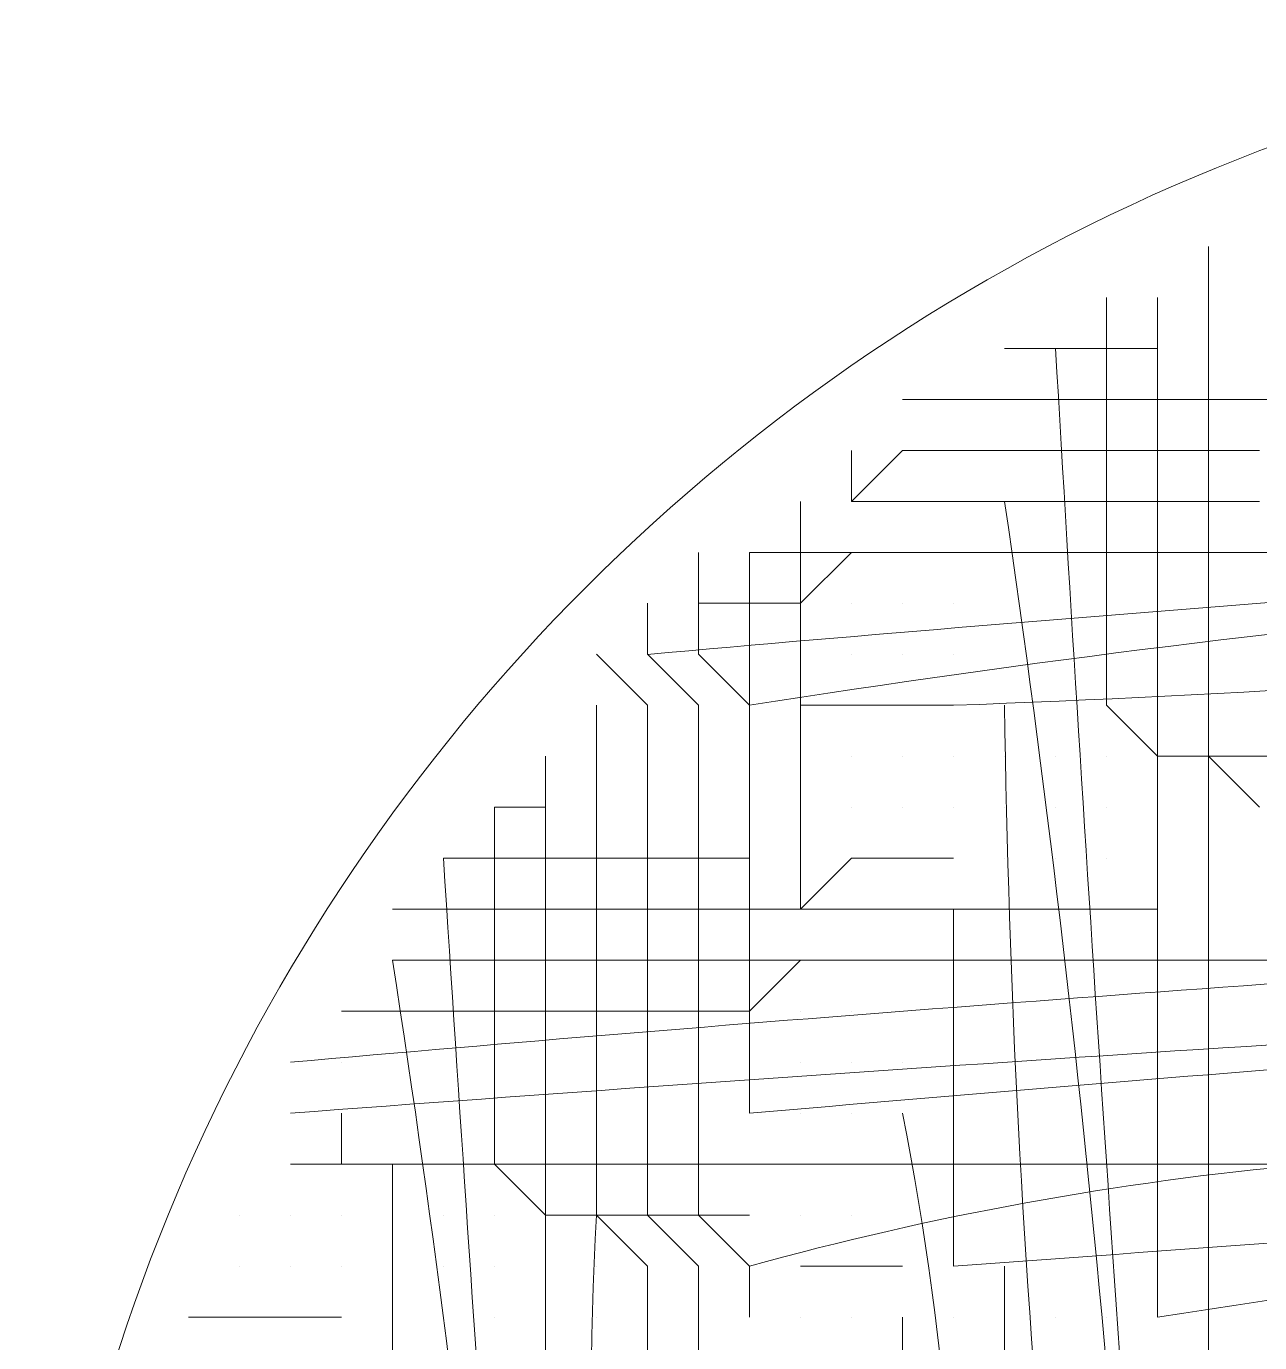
# Model space of a CAD drawing. Header units: centimetres. Extents: x -1638 to 1136, y -35 to 948.
# Drawn here: x -1097.146 to -1094.463, y 443.781 to 446.647 of the extents above; entities that cross this region are included whole.
import ezdxf

# ---------------------------------------------------------------- set-up
doc = ezdxf.new("R2010")
doc.units = ezdxf.units.CM
doc.layers.add('PDF _Attente électrique', color=1, linetype='Continuous')

# ---------------------------------------------------------------- blocks, each defined once
blk = doc.blocks.new('Attente électrique pour éclairage indirect')
at = {"layer": 'PDF _Attente électrique', "lineweight": 0}
for points in [[(-0.5797, 2.5964), (-0.6232, 2.6399), (-0.6232, 2.6834), (-0.6232, 2.7269), (-0.6232, 2.7704), (-0.6232, 2.8139), (-0.6232, 2.8574), (-0.6232, 2.9009), (-0.6232, 2.9444), (-0.6232, 2.9879), (-0.6232, 3.0314), (-0.6232, 3.0749)], [(-0.7102, 3.0314), (-0.7102, 3.0314)], [(-0.6667, 3.0314), (-0.6667, 3.0314)], [(-0.6667, 3.0314), (-0.6667, 2.9879), (-0.6667, 2.9444), (-0.6667, 2.9009), (-0.6667, 2.8574), (-0.6667, 2.8139), (-0.6667, 2.7704), (-0.6667, 2.7269), (-0.6667, 2.6834), (-0.6667, 2.6399), (-0.6232, 2.6399), (-0.5797, 2.6399), (-0.5362, 2.6399), (-0.4927, 2.6399)], [(-0.6232, 3.0314), (-0.6232, 3.0314)], [(-0.7972, 2.9879), (-0.7537, 2.9879), (-0.7102, 2.9879), (-0.6667, 2.9879)], [(-0.6232, 2.9879), (-0.6232, 2.9879)], [(-0.5797, 2.8574), (-0.6232, 2.8574), (-0.6667, 2.8574), (-0.7102, 2.8574), (-0.7537, 2.8574), (-0.7972, 2.8574), (-0.8407, 2.8574), (-0.8842, 2.8574), (-0.9277, 2.8574), (-0.8842, 2.9009), (-0.8407, 2.9009), (-0.7972, 2.9009), (-0.7537, 2.9009), (-0.7102, 2.9009), (-0.6667, 2.9009), (-0.6232, 2.9009), (-0.5797, 2.9009)], [(-0.8842, 2.9444), (-0.8407, 2.9444), (-0.7972, 2.9444), (-0.7537, 2.9444), (-0.7102, 2.9444), (-0.6667, 2.9444), (-0.6232, 2.9444), (-0.5797, 2.9444), (-0.5362, 2.9444), (-0.4927, 2.9444)], [(-0.8407, 2.9444), (-0.8407, 2.9444)], [(-0.7972, 2.9444), (-0.7972, 2.9444)], [(-0.9277, 2.8574), (-0.9277, 2.9009)], [(-0.8842, 2.9009), (-0.8842, 2.9009)], [(-0.8407, 2.9009), (-0.8407, 2.9009)], [(-0.7972, 2.9009), (-0.7972, 2.9009)], [(-0.8842, 2.8574), (-0.8842, 2.8574)], [(-0.8407, 2.8574), (-0.8407, 2.8574)], [(-1.0582, 2.7704), (-1.0147, 2.7704), (-0.9712, 2.7704), (-0.9277, 2.8139), (-0.8842, 2.8139), (-0.8407, 2.8139), (-0.7972, 2.8139), (-0.7537, 2.8139), (-0.7102, 2.8139), (-0.6667, 2.8139), (-0.6232, 2.8139), (-0.5797, 2.8139), (-0.5362, 2.8139), (-0.4927, 2.8139), (-0.4492, 2.8139)], [(-0.9277, 2.8139), (-0.9277, 2.8139)], [(-0.8842, 2.8139), (-0.8842, 2.8139)], [(-0.8407, 2.8139), (-0.8407, 2.8139)], [(-0.9277, 2.7704), (-0.9277, 2.7704)], [(-0.8842, 2.7704), (-0.8842, 2.7704)], [(-0.8407, 2.7704), (-0.8407, 2.7704)], [(-1.1452, 2.7269), (-1.1017, 2.6834), (-1.1017, 2.6399), (-1.1017, 2.5964), (-1.1017, 2.5529), (-1.1017, 2.5094), (-1.1017, 2.4659), (-1.1017, 2.4224), (-1.1017, 2.3789), (-1.1017, 2.3354), (-1.1017, 2.2919), (-1.1017, 2.2484), (-1.0582, 2.2049), (-1.0582, 2.1614), (-1.0582, 2.1179)], [(-0.9277, 2.7269), (-0.9277, 2.7269)], [(-0.8842, 2.7269), (-0.8842, 2.7269)], [(-0.8407, 2.7269), (-0.8407, 2.7269)], [(-1.1452, 2.6834), (-1.1452, 2.6834)], [(-1.1017, 2.1179), (-1.1017, 2.1614), (-1.1017, 2.2049), (-1.1452, 2.2484), (-1.1452, 2.2919), (-1.1452, 2.3354), (-1.1452, 2.3789), (-1.1452, 2.4224), (-1.1452, 2.4659), (-1.1452, 2.5094), (-1.1452, 2.5529), (-1.1452, 2.5964), (-1.1452, 2.6399), (-1.1452, 2.6834)], [(-1.1017, 2.6834), (-1.1017, 2.6834)], [(-1.0582, 2.6834), (-1.0582, 2.6834)], [(-0.9712, 2.6834), (-0.9712, 2.6399), (-0.9712, 2.5964), (-0.9712, 2.5529), (-0.9712, 2.5094), (-0.9277, 2.5094), (-0.8842, 2.5094), (-0.8407, 2.5094), (-0.7972, 2.5094), (-0.7537, 2.5094), (-0.7102, 2.5094), (-0.6667, 2.5094)], [(-0.9277, 2.6834), (-0.9277, 2.6834)], [(-0.8842, 2.6834), (-0.8842, 2.6834)], [(-0.8407, 2.6834), (-0.8407, 2.6834)], [(-1.1887, 2.6399), (-1.1887, 2.6399)], [(-1.1887, 2.6399), (-1.1887, 2.5964), (-1.1887, 2.5529), (-1.1887, 2.5094), (-1.1887, 2.4659), (-1.1887, 2.4224), (-1.1887, 2.3789), (-1.1887, 2.3354), (-1.1887, 2.2919), (-1.1887, 2.2484), (-1.1452, 2.2484), (-1.1017, 2.2484), (-1.0582, 2.2484), (-1.0147, 2.2484)], [(-1.1452, 2.6399), (-1.1452, 2.6399)], [(-1.1017, 2.6399), (-1.1017, 2.6399)], [(-1.0582, 2.6399), (-1.0582, 2.6399)], [(-1.0147, 2.6399), (-1.0147, 2.6399)], [(-0.9712, 2.6399), (-0.9712, 2.6399)], [(-0.9712, 2.5529), (-0.9712, 2.5964), (-0.9712, 2.6399)], [(-0.9277, 2.6399), (-0.9277, 2.6399)], [(-0.9277, 2.6399), (-0.9277, 2.6399)], [(-0.8842, 2.6399), (-0.8842, 2.6399)], [(-0.8842, 2.6399), (-0.8842, 2.6399)], [(-0.8407, 2.6399), (-0.8407, 2.6399)], [(-0.8407, 2.6399), (-0.8407, 2.6399)], [(-0.7972, 2.6399), (-0.7972, 2.6399)], [(-0.7537, 2.6399), (-0.7537, 2.6399)], [(-0.7102, 2.6399), (-0.7102, 2.6399)], [(-0.6232, 2.6399), (-0.6232, 2.5964), (-0.6232, 2.5529), (-0.6232, 2.5094), (-0.6232, 2.4659), (-0.6232, 2.4224), (-0.6232, 2.3789), (-0.6232, 2.3354), (-0.6232, 2.2919), (-0.6232, 2.2484), (-0.6232, 2.2049), (-0.6232, 2.1614), (-0.6232, 2.1179), (-0.6232, 2.0744), (-0.6232, 2.0309), (-0.6232, 1.9874), (-0.6232, 1.9439), (-0.6232, 1.9004), (-0.6232, 1.8569), (-0.6232, 1.8134), (-0.6232, 1.7699), (-0.5797, 1.7699)], [(-1.1452, 2.5964), (-1.1452, 2.5964)], [(-1.1017, 2.5964), (-1.1017, 2.5964)], [(-1.0582, 2.5964), (-1.0582, 2.5964)], [(-1.0147, 2.5964), (-1.0147, 2.5964)], [(-0.9277, 2.5964), (-0.9277, 2.5964)], [(-0.9277, 2.5964), (-0.9277, 2.5964)], [(-0.8842, 2.5964), (-0.8842, 2.5964)], [(-0.8842, 2.5964), (-0.8842, 2.5964)], [(-0.8407, 2.5964), (-0.8407, 2.5964)], [(-0.8407, 2.5964), (-0.8407, 2.5964)], [(-0.7972, 2.5964), (-0.7972, 2.5964)], [(-0.7537, 2.5964), (-0.7537, 2.5964)], [(-0.7102, 2.5964), (-0.7102, 2.5964)], [(-0.6667, 2.5964), (-0.6667, 2.5964)], [(-0.6232, 2.5964), (-0.6232, 2.5964)], [(-1.3192, 2.5094), (-1.2757, 2.5094), (-1.2322, 2.5094), (-1.1887, 2.5094), (-1.1452, 2.5094), (-1.1017, 2.5094), (-1.0582, 2.5094), (-1.0147, 2.5094), (-0.9712, 2.5094), (-0.9277, 2.5529), (-0.8842, 2.5529), (-0.8407, 2.5529)], [(-0.9277, 2.5529), (-0.9277, 2.5529)], [(-0.8842, 2.5529), (-0.8842, 2.5529)], [(-0.8407, 2.5529), (-0.8407, 2.5529)], [(-0.7972, 2.5529), (-0.7972, 2.5529)], [(-0.7537, 2.5529), (-0.7537, 2.5529)], [(-0.7102, 2.5529), (-0.7102, 2.5529)], [(-0.6667, 2.5529), (-0.6667, 2.5529)], [(-0.6232, 2.5529), (-0.6232, 2.5529)], [(-0.9277, 2.5094), (-0.9277, 2.5094)], [(-0.8842, 2.5094), (-0.8842, 2.5094)], [(-0.6232, 2.5094), (-0.6232, 2.5094)], [(-1.3627, 2.4224), (-1.3192, 2.4224), (-1.2757, 2.4224), (-1.2322, 2.4224), (-1.1887, 2.4224), (-1.1452, 2.4224), (-1.1017, 2.4224), (-1.0582, 2.4224), (-1.0147, 2.4224), (-0.9712, 2.4659), (-0.9277, 2.4659), (-0.8842, 2.4659), (-0.8407, 2.4659), (-0.7972, 2.4659), (-0.7537, 2.4659), (-0.7102, 2.4659), (-0.6667, 2.4659), (-0.6232, 2.4659), (-0.5797, 2.4659), (-0.5362, 2.4659), (-0.4927, 2.4659)], [(-0.9712, 2.4659), (-0.9712, 2.4659)], [(-0.9277, 2.4659), (-0.9277, 2.4659)], [(-0.8842, 2.4659), (-0.8842, 2.4659)], [(-1.3627, 2.4224), (-1.3627, 2.4224)], [(-0.9712, 2.4224), (-0.9712, 2.4224)], [(-0.9277, 2.4224), (-0.9277, 2.4224)], [(-0.8842, 2.4224), (-0.8842, 2.4224)], [(-1.3627, 2.3789), (-1.3627, 2.3789)], [(-0.9712, 2.3789), (-0.9712, 2.3789)], [(-0.9277, 2.3789), (-0.9277, 2.3789)], [(-0.8842, 2.3789), (-0.8842, 2.3789)], [(-1.4062, 2.3354), (-1.4062, 2.3354)], [(-1.3627, 2.2919), (-1.3627, 2.3354)], [(-0.9712, 2.3354), (-0.9712, 2.3354)], [(-0.9277, 2.3354), (-0.9277, 2.3354)], [(-1.4062, 2.2919), (-1.4062, 2.2919)], [(-1.4062, 2.2919), (-1.3627, 2.2919), (-1.3192, 2.2919), (-1.2757, 2.2919), (-1.2322, 2.2919), (-1.1887, 2.2919), (-1.1452, 2.2919), (-1.1017, 2.2919), (-1.0582, 2.2919), (-1.0147, 2.2919), (-0.9712, 2.2919), (-0.9277, 2.2919), (-0.8842, 2.2919), (-0.8407, 2.2919), (-0.7972, 2.2919), (-0.7537, 2.2919), (-0.7102, 2.2919), (-0.6667, 2.2919), (-0.6232, 2.2919), (-0.5797, 2.2919), (-0.5362, 2.2919)], [(-1.4062, 2.2919), (-1.4062, 2.2919)], [(-1.3192, 2.1179), (-1.3192, 2.1614), (-1.3192, 2.2049), (-1.3192, 2.2484), (-1.3192, 2.2919)], [(-1.0147, 2.2919), (-1.0147, 2.2919)], [(-0.9712, 2.2919), (-0.9712, 2.2919)], [(-0.9277, 2.2919), (-0.9277, 2.2919)], [(-1.4497, 2.2484), (-1.4497, 2.2484)], [(-1.4062, 2.2484), (-1.4062, 2.2484)], [(-1.4062, 2.2484), (-1.4062, 2.2484)], [(-1.3627, 2.2484), (-1.3627, 2.2484)], [(-1.3627, 2.2484), (-1.3627, 2.2484)], [(-1.3192, 2.2484), (-1.3192, 2.2484)], [(-1.2757, 2.2484), (-1.2757, 2.2484)], [(-1.2322, 2.2484), (-1.2322, 2.2484)], [(-1.0147, 2.2484), (-1.0147, 2.2484)], [(-0.9712, 2.2484), (-0.9712, 2.2484)], [(-0.9277, 2.2484), (-0.9277, 2.2484)], [(-1.4497, 2.2049), (-1.4497, 2.2049)], [(-1.4497, 2.2049), (-1.4497, 2.2049)], [(-1.4062, 2.2049), (-1.4062, 2.2049)], [(-1.4062, 2.2049), (-1.4062, 2.2049)], [(-1.3627, 2.2049), (-1.3627, 2.2049)], [(-1.3627, 2.2049), (-1.3627, 2.2049)], [(-1.3192, 2.2049), (-1.3192, 2.2049)], [(-1.2757, 2.2049), (-1.2757, 2.2049)], [(-1.2322, 2.2049), (-1.2322, 2.2049)], [(-1.1887, 2.2049), (-1.1887, 2.2049)], [(-1.1452, 2.2049), (-1.1452, 2.2049)], [(-1.1017, 2.2049), (-1.1017, 2.2049)], [(-1.0582, 2.2049), (-1.0582, 2.2049)], [(-0.9712, 2.2049), (-0.9712, 2.2049)], [(-0.9712, 2.2049), (-0.9712, 2.2049)], [(-0.8842, 2.2049), (-0.9277, 2.2049), (-0.9712, 2.2049)], [(-0.9277, 2.2049), (-0.9277, 2.2049)], [(-0.8842, 2.2049), (-0.8842, 2.2049)], [(-0.7972, 2.1179), (-0.7972, 2.1614), (-0.7972, 2.2049)], [(-1.4932, 2.1614), (-1.4497, 2.1614), (-1.4062, 2.1614), (-1.3627, 2.1614)], [(-1.4497, 2.1614), (-1.4497, 2.1614)], [(-1.4062, 2.1614), (-1.4062, 2.1614)], [(-1.3627, 2.1614), (-1.3627, 2.1614)], [(-1.3192, 2.1614), (-1.3192, 2.1614)], [(-1.2757, 2.1614), (-1.2757, 2.1614)], [(-1.2322, 2.1614), (-1.2322, 2.1614)], [(-1.1887, 2.1614), (-1.1887, 2.1614)], [(-1.1452, 2.1614), (-1.1452, 2.1614)], [(-1.1017, 2.1614), (-1.1017, 2.1614)], [(-1.0582, 2.1614), (-1.0582, 2.1614)], [(-1.0147, 2.1614), (-1.0147, 2.1614)], [(-0.9712, 2.1614), (-0.9712, 2.1614)], [(-0.9712, 2.1614), (-0.9712, 2.1614)], [(-0.9277, 2.1614), (-0.9277, 2.1614)], [(-0.9277, 2.1614), (-0.9277, 2.1614)], [(-0.8842, 2.1614), (-0.8842, 2.1614)], [(-0.8407, 2.1614), (-0.8407, 2.1614)], [(-0.7972, 2.1614), (-0.7972, 2.1614)], [(-0.7537, 2.1614), (-0.7537, 2.1614)], [(-0.7102, 2.1614), (-0.7102, 2.1614)]]:
    blk.add_lwpolyline(points, dxfattribs=at)
for points in [[(0.7688, 2.2919, 0.032811), (-0.6667, 2.1614), (-0.6667, 2.2049), (-0.6667, 2.2484), (-0.6667, 2.2919), (-0.6667, 2.3354), (-0.6667, 2.3789), (-0.6667, 2.4224), (-0.6667, 2.4659), (-0.6667, 2.5094), (-0.6667, 2.5529), (-0.6667, 2.5964), (-0.6667, 2.6399), (-0.7102, 2.6834), (-0.7102, 2.7269), (-0.7102, 2.7704), (-0.7102, 2.8139), (-0.7102, 2.8574), (-0.7102, 2.9009), (-0.7102, 2.9444), (-0.7102, 2.9879), (-0.7102, 3.0314)], [(-0.7537, 2.9879, 0.004444), (-0.6667, 1.6829), (-0.6232, 1.7264), (-0.5797, 1.7264), (-0.5362, 1.7264), (-0.4927, 1.7264), (-0.4492, 1.7264), (-0.4057, 1.7264), (-0.3622, 1.7264), (-0.3187, 1.7264), (-0.2752, 1.7264), (-0.2317, 1.7264), (-0.1882, 1.7264), (-0.1447, 1.7264)], [(0.5948, 2.8139, -0.027352), (-0.8407, 2.6834), (-0.8842, 2.6834), (-0.9277, 2.6834), (-0.9712, 2.6834), (-0.9712, 2.7269), (-0.9712, 2.7704), (-0.9712, 2.8139), (-0.9712, 2.8574)], [(-0.7972, 2.8574, -0.027352), (-0.6667, 1.4219), (-0.6232, 1.4219), (-0.5797, 1.4219), (-0.5362, 1.4219), (-0.4927, 1.4219), (-0.4492, 1.4219), (-0.4057, 1.4219), (-0.3622, 1.4219), (-0.3187, 1.4219), (-0.2752, 1.4219), (-0.2317, 1.4219), (-0.1882, 1.4219), (-0.1447, 1.4654), (-0.1012, 1.4654), (-0.0577, 1.4654), (-0.0142, 1.4654), (0.0293, 1.4654), (0.0728, 1.4654)], [(0.0728, 2.4224, 0.003185), (-1.0147, 2.3354), (-1.0147, 2.3789), (-1.0147, 2.4224), (-1.0147, 2.4659), (-1.0147, 2.5094), (-1.0147, 2.5529), (-1.0147, 2.5964), (-1.0147, 2.6399), (-1.0147, 2.6834), (-1.0582, 2.7269), (-1.0582, 2.7704), (-1.0582, 2.8139)], [(0.4208, 2.8139, 0.032811), (-1.0147, 2.6834), (-1.0147, 2.7269), (-1.0147, 2.7704), (-1.0147, 2.8139), (-0.9712, 2.8139), (-0.9277, 2.8139)], [(-1.1017, 2.7704), (-1.1017, 2.7269), (-1.0582, 2.6834), (-1.0582, 2.6399), (-1.0582, 2.5964), (-1.0582, 2.5529), (-1.0582, 2.5094), (-1.0582, 2.4659), (-1.0582, 2.4224), (-1.0582, 2.3789), (-1.0582, 2.3354), (-1.0582, 2.2919), (-1.0582, 2.2484), (-1.0147, 2.2049), (-1.0147, 2.1614), (-1.0147, 2.2049, -0.09017), (-0.0577, 2.2919)], [(0.7688, 1.3784, -0.030978), (-0.6232, 1.2479), (-0.6667, 1.2479, -0.038546), (-0.7972, 2.6834)], [(0.2468, 1.9004, 0.032811), (-1.1887, 1.7699), (-1.1887, 1.8134), (-1.1887, 1.8569), (-1.1887, 1.9004), (-1.1887, 1.9439), (-1.1887, 1.9874), (-1.1887, 2.0309), (-1.1887, 2.0744), (-1.1887, 2.1179), (-1.1887, 2.1614), (-1.1887, 2.2049), (-1.1887, 2.2484), (-1.2322, 2.2919), (-1.2322, 2.3354), (-1.2322, 2.3789), (-1.2322, 2.4224), (-1.2322, 2.4659), (-1.2322, 2.5094), (-1.2322, 2.5529), (-1.2322, 2.5964), (-1.1887, 2.5964)], [(-0.1882, 1.3784, 0.082763), (-1.1887, 1.2914, -0.00237), (-1.2757, 2.5529), (-1.2322, 2.5529), (-1.1887, 2.5529), (-1.1452, 2.5529), (-1.1017, 2.5529), (-1.0582, 2.5529), (-1.0147, 2.5529)], [(0.4208, 2.2919, 0.00237), (-0.8407, 2.2049), (-0.8407, 2.2484), (-0.8407, 2.2919), (-0.8407, 2.3354), (-0.8407, 2.3789), (-0.8407, 2.4224), (-0.8407, 2.4659), (-0.8407, 2.5094)], [(-0.6232, 1.1174, -0.071068), (-1.1887, 1.0739, 0.030978), (-1.3192, 2.4659), (-1.2757, 2.4659), (-1.2322, 2.4659), (-1.1887, 2.4659), (-1.1452, 2.4659), (-1.1017, 2.4659), (-1.0582, 2.4659), (-1.0147, 2.4659), (-0.9712, 2.4659)], [(-0.8842, 2.3354, -0.062258), (-0.8407, 1.7264), (-0.7972, 1.7264), (-0.7537, 1.7264), (-0.7102, 1.7264), (-0.6667, 1.7264), (-0.6232, 1.7264)], [(-1.1452, 2.2484, 0.062258), (-1.1017, 1.5959), (-1.0582, 1.5959), (-1.0147, 1.5959), (-0.9712, 1.5959), (-0.9277, 1.5959), (-0.8842, 1.5959), (-0.8407, 1.5959)], [(0.5948, 1.3784, 0.032811), (-0.8407, 1.2479), (-0.8407, 1.2914), (-0.8407, 1.3349), (-0.8407, 1.3784), (-0.8407, 1.4219), (-0.8407, 1.4654), (-0.8407, 1.5089), (-0.8407, 1.5524), (-0.8407, 1.5959), (-0.8407, 1.6394), (-0.8407, 1.6829), (-0.8407, 1.7264), (-0.8842, 1.7699), (-0.8842, 1.8134), (-0.8842, 1.8569), (-0.8842, 1.9004), (-0.8842, 1.9439), (-0.8842, 1.9874), (-0.8842, 2.0309), (-0.8842, 2.0744), (-0.8842, 2.1179), (-0.8842, 2.1614)]]:
    blk.add_lwpolyline(points, format="xyb", dxfattribs=at)
blk.add_circle((0, 1.6313), 1.6313, dxfattribs=at)
for centre, radius, start, end in [((3.1395, -45.0137), 47.9286, 93.72068, 95.07673), ((2.835, -45.3617), 47.9286, 93.72068, 95.07673), ((4.14, -71.0264), 73.5711, 93.304792, 94.323357)]:
    blk.add_arc(centre, radius, start, end, dxfattribs=at)

msp = doc.modelspace()

# ---------------------------------------------------------------- block references
at = {"xscale": 2.551555824457822, "yscale": 2.551555824457822, "zscale": 2.551555824457822}
msp.add_blockref('Attente électrique pour éclairage indirect', (-1092.9838, 438.3219), dxfattribs=at)

doc.saveas('drawing.dxf')
